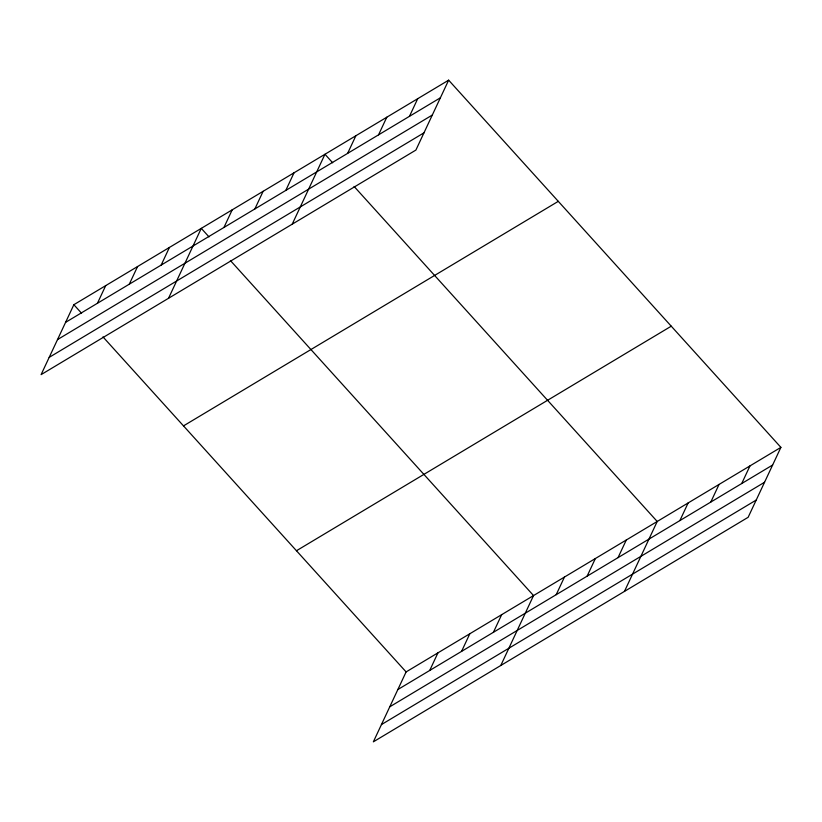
<?xml version="1.0" encoding="UTF-8"?>
<svg xmlns="http://www.w3.org/2000/svg" width="822" height="822" viewBox="0 0 822 822"><rect width="100%" height="100%" fill="white"/><g stroke="black" fill="none" stroke-linecap="round" stroke-linejoin="round"><path stroke-width="1.23" d="M448.648 80.166L73.857 304.705L41.1 374.627L415.891 150.077L448.648 80.166L780.9 447.374L748.143 517.295L373.352 741.834L406.109 671.923L780.9 447.374M97.448 303.256L105.709 285.624M129.301 284.165L137.572 266.534M161.163 265.085L169.424 247.443M168.531 298.283L201.277 228.362L208.994 236.88M223.944 227.468L232.205 209.836M254.861 208.942L263.122 191.31M285.779 190.427L294.04 172.784M292.211 224.18L324.967 154.259L332.674 162.777M347.624 153.375L355.885 135.733M378.541 134.849L386.802 117.207M409.459 116.323L417.72 98.681M429.701 670.475L437.962 652.832M461.563 651.384L469.824 633.752M493.416 632.293L501.677 614.661M500.783 665.491L533.54 595.57L230.407 260.553M556.196 594.686L564.457 577.054M587.114 576.16L595.375 558.528M618.041 557.635L626.302 540.003M624.463 591.398L657.22 521.477L354.087 186.45M679.876 520.583L688.137 502.951M710.794 502.057L719.055 484.425M741.721 483.531L749.983 465.899M65.596 322.347L440.387 97.797M57.509 339.599L432.3 115.049M49.186 357.375L423.977 132.825M183.501 425.888L558.292 201.339M296.465 550.74L671.255 326.19M397.848 689.555L772.639 465.016M389.762 706.807L764.552 482.267M381.439 724.583L756.23 500.043M73.857 304.705L81.563 313.223M102.976 336.897L406.109 671.923"/></g></svg>
